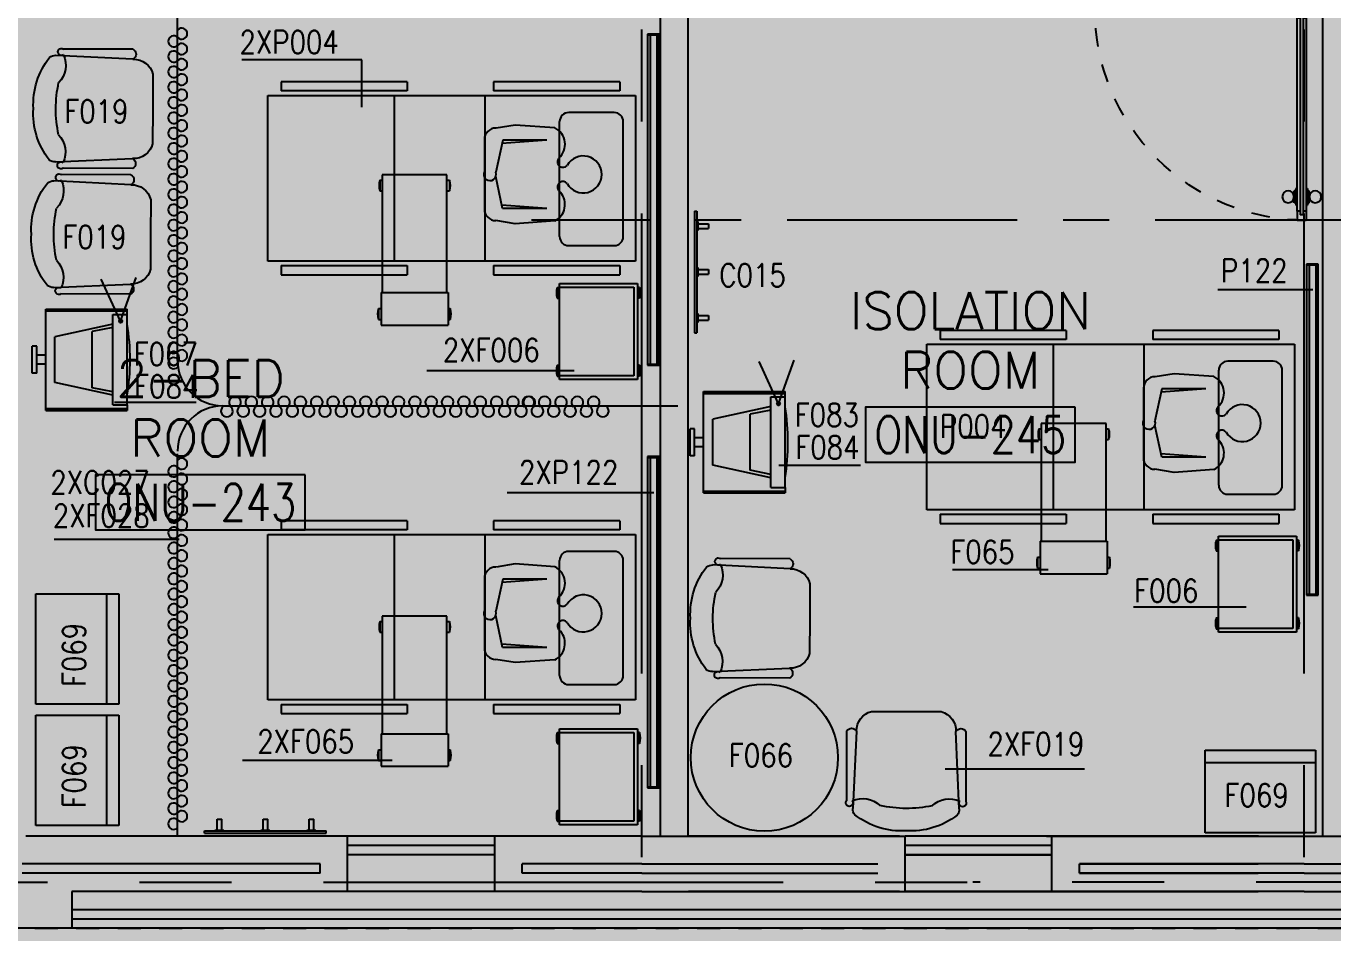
# Model space of a CAD drawing. Extents: x 88852.7 to 88945.7, y 39921.6 to 40001.1.
# Drawn here: x 88871.82 to 88878.93, y 39928.2 to 39933.13 of the extents above; entities that cross this region are included whole.
import ezdxf
from ezdxf.enums import TextEntityAlignment as Align

# ---------------------------------------------------------------- set-up
doc = ezdxf.new("R2010")
doc.units = 0
doc.header["$MEASUREMENT"] = 0
for name, pattern in [('CENTER', [2, 1.25, -0.25, 0.25, -0.25]), ('CENTERX2', [4, 2.5, -0.5, 0.5, -0.5]), ('HIDDEN', [0.375, 0.25, -0.125]), ('HIDDEN2', [0.1875, 0.125, -0.0625])]:
    doc.linetypes.add(name, pattern=pattern)
for name, color, linetype in [('A-TEXT', 7, 'CONTINUOUS'), ('AXES', 11, 'CENTERX2'), ('AXES1', 11, 'CENTER'), ('DOOR', 7, 'CONTINUOUS'), ('HIDDEN', 9, 'HIDDEN2'), ('INSUL', 4, 'CONTINUOUS'), ('MEDICAL', 4, 'CONTINUOUS'), ('NON-MEDICAL', 4, 'CONTINUOUS'), ('RM-BOX', 4, 'CONTINUOUS'), ('RM-NAME', 2, 'CONTINUOUS'), ('RM-NO', 2, 'CONTINUOUS'), ('WALL', 4, 'CONTINUOUS'), ('WIN', 3, 'CONTINUOUS')]:
    doc.layers.add(name, color=color, linetype=linetype)
doc.styles.add('ROMANS', font='ROMANS.shx', dxfattribs={"width": 0.6})
doc.dimstyles.new('DIM-OUT', dxfattribs={"dimscale": 0, "dimtxt": 0.24, "dimasz": 0.08, "dimexe": 0.02, "dimexo": 0.02, "dimgap": 0.05, "dimtad": 1, "dimdec": 0, "dimlfac": 1000, "dimzin": 0, "dimdsep": 46, "dimtxsty": 'ROMANS', "dimblk1": 'ARCHTICK', "dimblk2": 'ARCHTICK', "dimsah": 1, "dimcen": 0.01, "dimdle": 0.08, "dimclrd": 4, "dimclre": 4, "dimclrt": 2, "dimadec": 0, "dimazin": 0, "dimtp": 2, "dimtm": 2, "dimtfac": 0.114286, "dimtdec": 0, "dimtix": 1, "dimtmove": 2, "dimatfit": 3, "dimldrblk": 'ARCHTICK', "dimfxl": 0, "dimtolj": 1, "dimtzin": 0, "dimarcsym": 0})

# ---------------------------------------------------------------- blocks, each defined once
blk = doc.blocks.new('RM1')
at = {"layer": 'RM-BOX'}
blk.add_lwpolyline([(569.9, -200), (-569.9, -200), (-569.9, -500), (569.9, -500)], close=True, dxfattribs=at)
at = {"layer": 'RM-NAME', "style": 'ROMANS'}
for tag, p in [('ROOMNAME1', (0, 323.8)), ('ROOMNAME2', (0, 0))]:
    blk.add_attdef(tag, text='', height=200, dxfattribs=at).set_placement(p, align=Align.MIDDLE)
at = {"layer": 'RM-NO', "style": 'ROMANS', "width": 0.8}
blk.add_attdef('ROOMNO', text='', height=200, dxfattribs=at).set_placement((0, -350), align=Align.MIDDLE)
blk = doc.blocks.new('DOOR100')
at = {"layer": 'DOOR', "color": 0, "linetype": 'ByBlock'}
for p, q in [((-76.1, 1251.1), (-76.1, 1301.1)), ((-76.1, 1301.1), (-26.1, 1301.1)), ((-26.1, 1301.1), (-76.1, 1301.1)), ((-26.1, 1251.1), (-26.1, 1301.1)), ((-83.3, 1128.7), (-83.3, 1218.7)), ((-76.1, 1218.7), (-83.3, 1218.7)), ((-59.1, 1251.1), (-76.1, 1251.1)), ((-59.1, 1251.1), (-59.1, 1271.1)), ((-43.1, 1271.1), (-59.1, 1271.1)), ((-43.1, 1251.1), (-43.1, 1271.1)), ((-26.1, 1251.1), (-43.1, 1251.1)), ((-26.1, 1218.7), (-18.9, 1218.7)), ((-18.9, 1128.7), (-18.9, 1218.7)), ((-92.3, 1206.1), (-92.3, 1141.3)), ((-83.3, 1206.1), (-92.3, 1206.1)), ((-83.3, 1141.3), (-92.3, 1141.3)), ((-83.3, 1206.1), (-83.3, 1141.3)), ((-18.9, 1206.1), (-18.9, 1141.3)), ((-18.9, 1206.1), (-9.9, 1206.1)), ((-18.9, 1141.3), (-9.9, 1141.3)), ((-9.9, 1206.1), (-9.9, 1141.3)), ((-76.1, 1128.7), (-83.3, 1128.7)), ((-26.1, 1128.7), (-18.9, 1128.7)), ((-1201.1, 0), (-1201.1, 150)), ((-1201.1, 150), (-1176.1, 150)), ((-1201.1, 150), (-1201.1, 0)), ((-1176.1, 150), (-1176.1, 100)), ((-76.1, 200), (-59.1, 200)), ((-76.1, 150), (-76.1, 200)), ((-76.1, 150), (-26.1, 150)), ((-59.1, 200), (-59.1, 180)), ((-59.1, 180), (-43.1, 180)), ((-43.1, 200), (-26.1, 200)), ((-43.1, 180), (-43.1, 200)), ((-26.1, 200), (-26.1, 150)), ((-1.1, 150), (-26.1, 150)), ((-26.1, 150), (-26.1, 100)), ((-1.1, 150), (-1.1, 0)), ((-1176.1, 100), (-1151.1, 100)), ((-1151.1, 100), (-1151.1, 0)), ((-51.1, 100), (-51.1, 0)), ((-26.1, 100), (-51.1, 100)), ((-1151.1, 0), (-1201.1, 0)), ((-51.1, 0), (-1.1, 0))]:
    blk.add_line(p, q, dxfattribs=at)
at = {"layer": 'DOOR', "linetype": 'ByBlock'}
for p, q in [((-76.1, 1251.1), (-76.1, 200)), ((-59.1, 200), (-59.1, 1251.1)), ((-43.1, 200), (-43.1, 1251.1)), ((-26.1, 200), (-26.1, 1251.1))]:
    blk.add_line(p, q, dxfattribs=at)
at = {"layer": 'DOOR', "color": 9, "linetype": 'ByBlock'}
for p, q in [((-1151.1, 0), (-1201.1, 113.7)), ((-1151.1, 0), (-1164.4, 100)), ((-51.1, 0), (-1.1, 113.7)), ((-51.1, 0), (-37.7, 100)), ((-1151.1, 0), (-1201.1, 40.1)), ((-51.1, 0), (-1.1, 40.1))]:
    blk.add_line(p, q, dxfattribs=at)
at = {"layer": 'DOOR', "color": 0, "linetype": 'ByBlock'}
for centre in [(-124.6, 1173.7), (22.5, 1173.7)]:
    blk.add_circle(centre, 32.4, dxfattribs=at)
at = {"layer": 'DOOR', "linetype": 'HIDDEN', "ltscale": 0.5}
blk.add_arc((-26.8, 151.9), 1149.2, 89.96096, 180.09315, dxfattribs=at)
at = {"layer": 'DOOR', "color": 9, "linetype": 'ByBlock'}
for centre, radius, start, end in [((-1151.1, 0), 154.4, 103.71423, 108.89471), ((-51.1, 0), 154.4, 71.10529, 76.28577), ((-1151.1, 0), 134.4, 100.71998, 111.84015), ((-1151.1, 0), 94.4, 90, 121.98181), ((-1151.1, 0), 74.4, 90, 132.22357), ((-51.1, 0), 94.4, 58.01819, 90), ((-51.1, 0), 74.4, 47.77643, 90), ((-51.1, 0), 134.4, 68.15985, 79.28002), ((-51.1, 0), 114.4, 64.08384, 77.37743), ((-1151.1, 0), 54.4, 90, 156.79262), ((-1151.1, 0), 34.4, 90, 180), ((-1151.1, 0), 14.4, 90, 180), ((-51.1, 0), 54.4, 23.20738, 90), ((-51.1, 0), 34.4, 0, 90), ((-51.1, 0), 14.4, 0, 90)]:
    blk.add_arc(centre, radius, start, end, dxfattribs=at)

msp = doc.modelspace()

# ---------------------------------------------------------------- linework, layer by layer
at = {"layer": 'AXES'}
for p, q in [((88875.1703, 39921.6153), (88875.1703, 40000.4279)), ((88878.7703, 39921.6153), (88878.7703, 40000.4279)), ((88853.4386, 39928.4796), (88876.9703, 39928.4796)), ((88945.0103, 39928.4796), (88876.9703, 39928.4796))]:
    msp.add_line(p, q, dxfattribs=at)
at = {"layer": 'AXES1'}
msp.add_line((88935.2103, 39932.0796), (88874.5703, 39932.0796), dxfattribs=at)
at = {"layer": 'HIDDEN'}
msp.add_line((88861.0703, 39928.2296), (88892.8703, 39928.2296), dxfattribs=at)
at = {"layer": 'INSUL'}
for p, q in [((88873.4203, 39928.5796), (88871.8003, 39928.5796)), ((88873.4203, 39928.5296), (88873.4203, 39928.5796)), ((88874.5203, 39928.5296), (88874.5203, 39928.5796)), ((88874.9203, 39928.5796), (88874.5203, 39928.5796)), ((88874.5203, 39928.5296), (88874.5203, 39928.5796)), ((88875.1703, 39928.5796), (88874.5203, 39928.5796)), ((88875.1703, 39928.5796), (88876.4524, 39928.5796)), ((88877.5491, 39928.5796), (88878.5203, 39928.5796)), ((88877.5491, 39928.5296), (88877.5491, 39928.5796)), ((88878.7703, 39928.5796), (88877.5491, 39928.5796)), ((88878.7703, 39928.5796), (88879.4524, 39928.5796)), ((88873.4203, 39928.5296), (88871.8003, 39928.5296)), ((88874.9203, 39928.5296), (88874.5203, 39928.5296)), ((88875.1703, 39928.5296), (88874.5203, 39928.5296)), ((88875.1703, 39928.5296), (88876.4524, 39928.5296)), ((88877.5491, 39928.5296), (88878.5203, 39928.5296)), ((88878.7703, 39928.5296), (88877.5491, 39928.5296)), ((88878.7703, 39928.5296), (88879.4524, 39928.5296))]:
    msp.add_line(p, q, dxfattribs=at)
at = {"layer": 'MEDICAL'}
for p, q in [((88872.6459, 39931.3156), (88872.6459, 39933.1835)), ((88875.2012, 39933.0906), (88875.2012, 39931.2902)), ((88875.2643, 39933.0906), (88875.2012, 39933.0906)), ((88875.2643, 39933.0844), (88875.2012, 39933.0844)), ((88875.2159, 39933.0844), (88875.2159, 39931.2964)), ((88875.2528, 39931.2964), (88875.2528, 39933.0844)), ((88875.2643, 39931.2902), (88875.2643, 39933.0906)), ((88873.8942, 39932.8309), (88873.2085, 39932.8309)), ((88873.2085, 39932.8309), (88873.2085, 39932.7817)), ((88873.8942, 39932.8309), (88873.8942, 39932.7817)), ((88875.0501, 39932.8309), (88874.3643, 39932.8309)), ((88874.3643, 39932.8309), (88874.3643, 39932.7817)), ((88875.0501, 39932.8309), (88875.0501, 39932.7817)), ((88873.136, 39931.8567), (88873.136, 39932.7567)), ((88873.136, 39932.7567), (88875.136, 39932.7567)), ((88873.8942, 39932.7817), (88873.2085, 39932.7817)), ((88873.8235, 39932.7567), (88873.8235, 39931.8567)), ((88874.3156, 39932.7567), (88874.3156, 39931.8567)), ((88875.0501, 39932.7817), (88874.3643, 39932.7817)), ((88875.136, 39932.7567), (88875.136, 39931.8567)), ((88874.7233, 39931.9898), (88874.7233, 39932.6151)), ((88875.0199, 39932.6644), (88874.7725, 39932.6644)), ((88875.0691, 39931.9898), (88875.0691, 39932.6151)), ((88873.7459, 39932.2969), (88873.7589, 39932.2969)), ((88873.7459, 39932.2969), (88873.7459, 39932.2378)), ((88873.7589, 39932.3257), (88873.7589, 39931.6859)), ((88874.1107, 39932.3257), (88873.7589, 39932.3257)), ((88874.1107, 39931.6859), (88874.1107, 39932.3257)), ((88874.1107, 39932.2969), (88874.1251, 39932.2969)), ((88874.1251, 39932.2969), (88874.1251, 39932.2378)), ((88873.7459, 39932.2378), (88873.7589, 39932.2378)), ((88874.1107, 39932.2378), (88874.1251, 39932.2378)), ((88874.7725, 39931.9406), (88875.0199, 39931.9406)), ((88875.136, 39931.8567), (88873.136, 39931.8567)), ((88873.2085, 39931.8317), (88873.2085, 39931.7825)), ((88873.2085, 39931.8317), (88873.8942, 39931.8317)), ((88873.8942, 39931.8317), (88873.8942, 39931.7825)), ((88874.3643, 39931.8317), (88874.3643, 39931.7825)), ((88874.3643, 39931.8317), (88875.0501, 39931.8317)), ((88875.0501, 39931.8317), (88875.0501, 39931.7825)), ((88878.8475, 39931.8404), (88878.7844, 39931.8404)), ((88878.7844, 39931.8404), (88878.7844, 39930.04)), ((88878.8475, 39931.8342), (88878.7844, 39931.8342)), ((88878.799, 39931.8342), (88878.799, 39930.0462)), ((88878.8359, 39930.0462), (88878.8359, 39931.8342)), ((88878.8475, 39930.04), (88878.8475, 39931.8404)), ((88872.3357, 39931.5299), (88872.2309, 39931.7586)), ((88872.3357, 39931.5299), (88872.4205, 39931.7667)), ((88873.2085, 39931.7825), (88873.8942, 39931.7825)), ((88874.3643, 39931.7825), (88875.0501, 39931.7825)), ((88874.7104, 39931.7134), (88874.7104, 39931.6544)), ((88874.7104, 39931.7134), (88874.7226, 39931.7134)), ((88874.7226, 39931.7345), (88875.1458, 39931.7345)), ((88874.7226, 39931.2128), (88874.7226, 39931.7345)), ((88874.7226, 39931.7148), (88875.1262, 39931.7148)), ((88875.1262, 39931.7148), (88875.1262, 39931.2325)), ((88875.1458, 39931.7345), (88875.1458, 39931.2128)), ((88875.158, 39931.7134), (88875.1458, 39931.7134)), ((88875.158, 39931.7134), (88875.158, 39931.6544)), ((88873.7527, 39931.6859), (88873.7527, 39931.5088)), ((88873.7527, 39931.6859), (88874.1169, 39931.6859)), ((88874.1169, 39931.6859), (88874.1169, 39931.5088)), ((88874.7104, 39931.6544), (88874.7226, 39931.6544)), ((88875.158, 39931.6544), (88875.1458, 39931.6544)), ((88871.9291, 39931.0448), (88871.9291, 39931.596)), ((88871.9291, 39931.596), (88872.372, 39931.596)), ((88871.9291, 39931.5861), (88872.372, 39931.5861)), ((88872.2946, 39931.5665), (88872.372, 39931.5665)), ((88872.2946, 39931.0743), (88872.2946, 39931.5665)), ((88872.372, 39931.5665), (88872.372, 39931.596)), ((88872.372, 39931.0743), (88872.372, 39931.5665)), ((88873.7385, 39931.5988), (88873.7527, 39931.5988)), ((88873.7385, 39931.5988), (88873.7385, 39931.5398)), ((88874.1169, 39931.5988), (88874.1288, 39931.5988)), ((88874.1288, 39931.5988), (88874.1288, 39931.5398)), ((88872.2946, 39931.5138), (88871.9783, 39931.4452)), ((88872.2946, 39931.4951), (88872.1821, 39931.4731)), ((88873.7385, 39931.5398), (88873.7527, 39931.5398)), ((88873.7527, 39931.5088), (88874.1169, 39931.5088)), ((88874.1169, 39931.5398), (88874.1288, 39931.5398)), ((88876.7917, 39931.479), (88876.7917, 39931.4298)), ((88877.4774, 39931.479), (88876.7917, 39931.479)), ((88877.4774, 39931.479), (88877.4774, 39931.4298)), ((88878.6332, 39931.479), (88877.9475, 39931.479)), ((88877.9475, 39931.479), (88877.9475, 39931.4298)), ((88878.6332, 39931.479), (88878.6332, 39931.4298)), ((88871.9783, 39931.1956), (88871.9783, 39931.4452)), ((88872.1821, 39931.1677), (88872.1821, 39931.4731)), ((88876.7192, 39931.4048), (88878.7192, 39931.4048)), ((88876.7192, 39930.5048), (88876.7192, 39931.4048)), ((88877.4774, 39931.4298), (88876.7917, 39931.4298)), ((88877.4066, 39931.4048), (88877.4066, 39930.5048)), ((88877.8988, 39931.4048), (88877.8988, 39930.5048)), ((88878.6332, 39931.4298), (88877.9475, 39931.4298)), ((88878.7192, 39931.4048), (88878.7192, 39930.5048)), ((88871.8554, 39931.2466), (88871.8554, 39931.3942)), ((88871.8799, 39931.3942), (88871.8554, 39931.3942)), ((88871.8799, 39931.2466), (88871.8799, 39931.3942)), ((88871.9291, 39931.345), (88871.8799, 39931.345)), ((88871.9291, 39931.2958), (88871.8799, 39931.2958)), ((88874.7104, 39931.2907), (88874.7104, 39931.2316)), ((88874.7104, 39931.2907), (88874.7226, 39931.2907)), ((88875.158, 39931.2907), (88875.1458, 39931.2907)), ((88875.158, 39931.2907), (88875.158, 39931.2316)), ((88875.2012, 39931.2964), (88875.2643, 39931.2964)), ((88875.2012, 39931.2902), (88875.2643, 39931.2902)), ((88875.9126, 39931.0812), (88875.8078, 39931.3099)), ((88875.9126, 39931.0812), (88875.9974, 39931.318)), ((88878.3064, 39930.638), (88878.3064, 39931.2633)), ((88878.6031, 39931.3125), (88878.3557, 39931.3125)), ((88878.6523, 39930.638), (88878.6523, 39931.2633)), ((88871.8799, 39931.2466), (88871.8554, 39931.2466)), ((88872.2946, 39931.127), (88871.9783, 39931.1956)), ((88874.7104, 39931.2316), (88874.7226, 39931.2316)), ((88875.1262, 39931.2325), (88874.7226, 39931.2325)), ((88875.1458, 39931.2128), (88874.7226, 39931.2128)), ((88875.158, 39931.2316), (88875.1458, 39931.2316)), ((88872.2946, 39931.1457), (88872.1821, 39931.1677)), ((88875.506, 39931.1473), (88875.9489, 39931.1473)), ((88875.506, 39930.5961), (88875.506, 39931.1473)), ((88875.506, 39931.1375), (88875.9489, 39931.1375)), ((88875.9489, 39931.1178), (88875.9489, 39931.1473)), ((88871.9291, 39931.0546), (88872.372, 39931.0546)), ((88872.2946, 39931.0743), (88872.372, 39931.0743)), ((88872.372, 39931.0743), (88872.372, 39931.0448)), ((88872.892, 39931.0695), (88875.3651, 39931.0695)), ((88875.8715, 39931.0651), (88875.5552, 39930.9965)), ((88875.8715, 39931.1178), (88875.9489, 39931.1178)), ((88875.8715, 39930.6257), (88875.8715, 39931.1178)), ((88875.9489, 39930.6257), (88875.9489, 39931.1178)), ((88871.9291, 39931.0448), (88872.372, 39931.0448)), ((88875.5552, 39930.7469), (88875.5552, 39930.9965)), ((88875.8715, 39931.0464), (88875.759, 39931.0244)), ((88875.759, 39930.719), (88875.759, 39931.0244)), ((88875.4323, 39930.7979), (88875.4323, 39930.9455)), ((88875.4568, 39930.9455), (88875.4323, 39930.9455)), ((88875.4568, 39930.7979), (88875.4568, 39930.9455)), ((88877.3291, 39930.9451), (88877.342, 39930.9451)), ((88877.3291, 39930.9451), (88877.3291, 39930.886)), ((88877.6939, 39930.9739), (88877.342, 39930.9739)), ((88877.342, 39930.9739), (88877.342, 39930.3341)), ((88877.6939, 39930.3341), (88877.6939, 39930.9739)), ((88877.6939, 39930.9451), (88877.7082, 39930.9451)), ((88877.7082, 39930.9451), (88877.7082, 39930.886)), ((88875.506, 39930.8963), (88875.4568, 39930.8963)), ((88875.506, 39930.8471), (88875.4568, 39930.8471)), ((88877.3291, 39930.886), (88877.342, 39930.886)), ((88877.6939, 39930.886), (88877.7082, 39930.886)), ((88872.6459, 39928.7298), (88872.6459, 39930.8082)), ((88875.2643, 39930.7934), (88875.2012, 39930.7934)), ((88875.2012, 39930.7934), (88875.2012, 39928.993)), ((88875.2643, 39930.7872), (88875.2012, 39930.7872)), ((88875.2159, 39930.7872), (88875.2159, 39928.9992)), ((88875.2528, 39928.9992), (88875.2528, 39930.7872)), ((88875.2643, 39928.993), (88875.2643, 39930.7934)), ((88875.4568, 39930.7979), (88875.4323, 39930.7979)), ((88875.8715, 39930.6784), (88875.5552, 39930.7469)), ((88875.8715, 39930.697), (88875.759, 39930.719)), ((88875.8715, 39930.6257), (88875.9489, 39930.6257)), ((88875.9489, 39930.6257), (88875.9489, 39930.5961)), ((88875.506, 39930.606), (88875.9489, 39930.606)), ((88875.506, 39930.5961), (88875.9489, 39930.5961)), ((88878.3557, 39930.5888), (88878.6031, 39930.5888)), ((88878.7192, 39930.5048), (88876.7192, 39930.5048)), ((88876.7917, 39930.4798), (88876.7917, 39930.4306)), ((88876.7917, 39930.4798), (88877.4774, 39930.4798)), ((88877.4774, 39930.4798), (88877.4774, 39930.4306)), ((88877.9475, 39930.4798), (88877.9475, 39930.4306)), ((88877.9475, 39930.4798), (88878.6332, 39930.4798)), ((88878.6332, 39930.4798), (88878.6332, 39930.4306)), ((88873.8942, 39930.4448), (88873.2085, 39930.4448)), ((88873.2085, 39930.4448), (88873.2085, 39930.3955)), ((88873.8942, 39930.4448), (88873.8942, 39930.3955)), ((88875.0501, 39930.4448), (88874.3643, 39930.4448)), ((88874.3643, 39930.4448), (88874.3643, 39930.3955)), ((88875.0501, 39930.4448), (88875.0501, 39930.3955)), ((88876.7917, 39930.4306), (88877.4774, 39930.4306)), ((88877.9475, 39930.4306), (88878.6332, 39930.4306)), ((88873.136, 39929.4705), (88873.136, 39930.3705)), ((88873.136, 39930.3705), (88875.136, 39930.3705)), ((88873.8942, 39930.3955), (88873.2085, 39930.3955)), ((88873.8235, 39930.3705), (88873.8235, 39929.4705)), ((88874.3156, 39930.3705), (88874.3156, 39929.4705)), ((88875.0501, 39930.3955), (88874.3643, 39930.3955)), ((88875.136, 39930.3705), (88875.136, 39929.4705)), ((88878.2936, 39930.34), (88878.2936, 39930.2809)), ((88878.2936, 39930.34), (88878.3058, 39930.34)), ((88878.3058, 39930.361), (88878.729, 39930.361)), ((88878.3058, 39929.8394), (88878.3058, 39930.361)), ((88878.3058, 39930.3413), (88878.7093, 39930.3413)), ((88878.7093, 39930.3413), (88878.7093, 39929.859)), ((88878.729, 39930.361), (88878.729, 39929.8394)), ((88878.7412, 39930.34), (88878.729, 39930.34)), ((88878.7412, 39930.34), (88878.7412, 39930.2809)), ((88875.0199, 39930.2782), (88874.7725, 39930.2782)), ((88877.3359, 39930.3341), (88877.3359, 39930.1569)), ((88877.3359, 39930.3341), (88877.7, 39930.3341)), ((88877.7, 39930.3341), (88877.7, 39930.1569)), ((88878.2936, 39930.2809), (88878.3058, 39930.2809)), ((88878.7412, 39930.2809), (88878.729, 39930.2809)), ((88874.7233, 39929.6037), (88874.7233, 39930.229)), ((88875.0691, 39929.6037), (88875.0691, 39930.229)), ((88877.3216, 39930.247), (88877.3359, 39930.247)), ((88877.3216, 39930.247), (88877.3216, 39930.188)), ((88877.7, 39930.247), (88877.712, 39930.247)), ((88877.712, 39930.247), (88877.712, 39930.188)), ((88877.3216, 39930.188), (88877.3359, 39930.188)), ((88877.3359, 39930.1569), (88877.7, 39930.1569)), ((88877.7, 39930.188), (88877.712, 39930.188)), ((88878.7844, 39930.0462), (88878.8475, 39930.0462)), ((88878.7844, 39930.04), (88878.8475, 39930.04)), ((88873.7589, 39929.9269), (88873.7589, 39929.2871)), ((88874.1107, 39929.9269), (88873.7589, 39929.9269)), ((88874.1107, 39929.2871), (88874.1107, 39929.9269)), ((88878.2936, 39929.9172), (88878.2936, 39929.8582)), ((88878.2936, 39929.9172), (88878.3058, 39929.9172)), ((88878.7412, 39929.9172), (88878.729, 39929.9172)), ((88878.7412, 39929.9172), (88878.7412, 39929.8582)), ((88873.7459, 39929.8981), (88873.7589, 39929.8981)), ((88873.7459, 39929.8981), (88873.7459, 39929.839)), ((88874.1107, 39929.8981), (88874.1251, 39929.8981)), ((88874.1251, 39929.8981), (88874.1251, 39929.839)), ((88878.2936, 39929.8582), (88878.3058, 39929.8582)), ((88878.7093, 39929.859), (88878.3058, 39929.859)), ((88878.7412, 39929.8582), (88878.729, 39929.8582)), ((88873.7459, 39929.839), (88873.7589, 39929.839)), ((88874.1107, 39929.839), (88874.1251, 39929.839)), ((88878.729, 39929.8394), (88878.3058, 39929.8394)), ((88874.7725, 39929.5545), (88875.0199, 39929.5545)), ((88875.136, 39929.4705), (88873.136, 39929.4705)), ((88873.2085, 39929.4455), (88873.2085, 39929.3963)), ((88873.2085, 39929.4455), (88873.8942, 39929.4455)), ((88873.8942, 39929.4455), (88873.8942, 39929.3963)), ((88874.3643, 39929.4455), (88874.3643, 39929.3963)), ((88874.3643, 39929.4455), (88875.0501, 39929.4455)), ((88875.0501, 39929.4455), (88875.0501, 39929.3963)), ((88873.2085, 39929.3963), (88873.8942, 39929.3963)), ((88874.3643, 39929.3963), (88875.0501, 39929.3963)), ((88873.7527, 39929.2871), (88873.7527, 39929.11)), ((88873.7527, 39929.2871), (88874.1169, 39929.2871)), ((88874.1169, 39929.2871), (88874.1169, 39929.11)), ((88874.7104, 39929.293), (88874.7104, 39929.2339)), ((88874.7104, 39929.293), (88874.7226, 39929.293)), ((88874.7226, 39928.7924), (88874.7226, 39929.314)), ((88874.7226, 39929.314), (88875.1458, 39929.314)), ((88874.7226, 39929.2943), (88875.1262, 39929.2943)), ((88875.1262, 39929.2943), (88875.1262, 39928.8121)), ((88875.1458, 39929.314), (88875.1458, 39928.7924)), ((88875.158, 39929.293), (88875.1458, 39929.293)), ((88875.158, 39929.293), (88875.158, 39929.2339)), ((88874.7104, 39929.2339), (88874.7226, 39929.2339)), ((88875.158, 39929.2339), (88875.1458, 39929.2339)), ((88873.7385, 39929.2), (88873.7527, 39929.2)), ((88873.7385, 39929.2), (88873.7385, 39929.141)), ((88873.7385, 39929.141), (88873.7527, 39929.141)), ((88874.1169, 39929.2), (88874.1288, 39929.2)), ((88874.1169, 39929.141), (88874.1288, 39929.141)), ((88874.1288, 39929.2), (88874.1288, 39929.141)), ((88873.7527, 39929.11), (88874.1169, 39929.11)), ((88875.2012, 39928.9992), (88875.2643, 39928.9992)), ((88875.2012, 39928.993), (88875.2643, 39928.993)), ((88874.7104, 39928.8703), (88874.7104, 39928.8112)), ((88874.7104, 39928.8703), (88874.7226, 39928.8703)), ((88875.158, 39928.8703), (88875.1458, 39928.8703)), ((88875.158, 39928.8703), (88875.158, 39928.8112)), ((88874.7104, 39928.8112), (88874.7226, 39928.8112)), ((88875.1262, 39928.8121), (88874.7226, 39928.8121)), ((88875.1458, 39928.7924), (88874.7226, 39928.7924)), ((88875.158, 39928.8112), (88875.1458, 39928.8112))]:
    msp.add_line(p, q, dxfattribs=at)
at = {"layer": 'MEDICAL', "const_width": 0.000738}
for points in [[(88872.2309, 39931.7357, 1), (88872.2309, 39931.7364, 1)], [(88872.4205, 39931.7442, 1), (88872.4205, 39931.7449, 1)], [(88875.8078, 39931.3095, 1), (88875.8078, 39931.3103, 1)], [(88875.9974, 39931.318, 1), (88875.9974, 39931.3188, 1)]]:
    msp.add_lwpolyline(points, format="xyb", close=True, dxfattribs=at)
at = {"layer": 'MEDICAL'}
for centre, radius in [((88872.3362, 39931.5295), 0.00868), ((88872.3362, 39931.5295), 0.00533), ((88875.9131, 39931.0808), 0.00868), ((88875.9131, 39931.0808), 0.00533)]:
    msp.add_circle(centre, radius, dxfattribs=at)
at = {"layer": 'MEDICAL', "color": 15}
for centre, radius, start, end in [((88872.6686, 39933.0928), 0.0302, 223.56836, 136.43164), ((88872.6248, 39933.0512), 0.0302, 43.56836, 316.43164), ((88872.6686, 39933.0095), 0.0302, 223.56836, 136.43164), ((88872.6248, 39932.9679), 0.0302, 43.56836, 316.43164), ((88872.6248, 39932.8846), 0.0302, 43.56836, 316.43164), ((88872.6686, 39932.9262), 0.0302, 223.56836, 136.43164), ((88872.6248, 39932.8012), 0.0302, 43.56836, 316.43164), ((88872.6686, 39932.8429), 0.0302, 223.56836, 136.43164), ((88872.6686, 39932.7596), 0.0302, 223.56836, 136.43164), ((88872.6248, 39932.7179), 0.0302, 43.56836, 316.43164), ((88872.6686, 39932.6763), 0.0302, 223.56836, 136.43164), ((88872.6248, 39932.6346), 0.0302, 43.56836, 316.43164), ((88872.6686, 39932.593), 0.0302, 223.56836, 136.43164), ((88872.6248, 39932.5513), 0.0302, 43.56836, 316.43164), ((88872.6686, 39932.5096), 0.0302, 223.56836, 136.43164), ((88872.6248, 39932.468), 0.0302, 43.56836, 316.43164), ((88872.6248, 39932.3847), 0.0302, 43.56836, 316.43164), ((88872.6686, 39932.4263), 0.0302, 223.56836, 136.43164), ((88872.6248, 39932.3014), 0.0302, 43.56836, 316.43164), ((88872.6686, 39932.343), 0.0302, 223.56836, 136.43164), ((88872.6686, 39932.2597), 0.0302, 223.56836, 136.43164), ((88872.6248, 39932.2181), 0.0302, 43.56836, 316.43164), ((88872.6686, 39932.1764), 0.0302, 223.56836, 136.43164), ((88872.6248, 39932.1347), 0.0302, 43.56836, 316.43164), ((88872.6686, 39932.0931), 0.0302, 223.56836, 136.43164), ((88872.6248, 39932.0514), 0.0302, 43.56836, 316.43164), ((88872.6248, 39931.9681), 0.0302, 43.56836, 316.43164), ((88872.6686, 39932.0098), 0.0302, 223.56836, 136.43164), ((88872.6248, 39931.8848), 0.0302, 43.56836, 316.43164), ((88872.6686, 39931.9265), 0.0302, 223.56836, 136.43164), ((88872.6248, 39931.8015), 0.0302, 43.56836, 316.43164), ((88872.6686, 39931.8431), 0.0302, 223.56836, 136.43164), ((88872.6686, 39931.7598), 0.0302, 223.56836, 136.43164), ((88872.6248, 39931.7182), 0.0302, 43.56836, 316.43164), ((88872.6686, 39931.6765), 0.0302, 223.56836, 136.43164), ((88872.6248, 39931.6349), 0.0302, 43.56836, 316.43164), ((88872.6686, 39931.5932), 0.0302, 223.56836, 136.43164), ((88872.6248, 39931.5515), 0.0302, 43.56836, 316.43164), ((88872.6248, 39931.4682), 0.0302, 43.56836, 316.43164), ((88872.6686, 39931.5099), 0.0302, 223.56836, 136.43164), ((88872.6248, 39931.3849), 0.0302, 43.56836, 316.43164), ((88872.6686, 39931.4266), 0.0302, 223.56836, 136.43164), ((88872.6686, 39931.3433), 0.0302, 223.56836, 136.43164), ((88872.6248, 39931.3016), 0.0302, 43.56836, 316.43164), ((88872.9584, 39931.0883), 0.0322, 313.56836, 226.43164), ((88873.0473, 39931.0883), 0.0322, 313.56836, 226.43164), ((88873.1362, 39931.0883), 0.0322, 313.56836, 226.43164), ((88873.225, 39931.0883), 0.0322, 313.56836, 226.43164), ((88873.3139, 39931.0883), 0.0322, 313.56836, 226.43164), ((88873.4028, 39931.0883), 0.0322, 313.56836, 226.43164), ((88873.4916, 39931.0883), 0.0322, 313.56836, 226.43164), ((88873.5805, 39931.0883), 0.0322, 313.56836, 226.43164), ((88873.6694, 39931.0883), 0.0322, 313.56836, 226.43164), ((88873.7582, 39931.0883), 0.0322, 313.56836, 226.43164), ((88873.8471, 39931.0883), 0.0322, 313.56836, 226.43164), ((88873.936, 39931.0883), 0.0322, 313.56836, 226.43164), ((88874.0248, 39931.0883), 0.0322, 313.56836, 226.43164), ((88874.1137, 39931.0883), 0.0322, 313.56836, 226.43164), ((88874.2026, 39931.0883), 0.0322, 313.56836, 226.43164), ((88874.2914, 39931.0883), 0.0322, 313.56836, 226.43164), ((88874.3803, 39931.0883), 0.0322, 313.56836, 226.43164), ((88874.4692, 39931.0883), 0.0322, 313.56836, 226.43164), ((88874.5528, 39931.0883), 0.0322, 313.56836, 226.43164), ((88874.558, 39931.0883), 0.0322, 313.56836, 226.43164), ((88874.6416, 39931.0883), 0.0322, 313.56836, 226.43164), ((88874.7305, 39931.0883), 0.0322, 313.56836, 226.43164), ((88874.8194, 39931.0883), 0.0322, 313.56836, 226.43164), ((88874.9082, 39931.0883), 0.0322, 313.56836, 226.43164), ((88872.914, 39931.0416), 0.0322, 133.56836, 46.43164), ((88873.0029, 39931.0416), 0.0322, 133.56836, 46.43164), ((88873.0917, 39931.0416), 0.0322, 133.56836, 46.43164), ((88873.1806, 39931.0416), 0.0322, 133.56836, 46.43164), ((88873.2695, 39931.0416), 0.0322, 133.56836, 46.43164), ((88873.3583, 39931.0416), 0.0322, 133.56836, 46.43164), ((88873.4472, 39931.0416), 0.0322, 133.56836, 46.43164), ((88873.5361, 39931.0416), 0.0322, 133.56836, 46.43164), ((88873.6249, 39931.0416), 0.0322, 133.56836, 46.43164), ((88873.7138, 39931.0416), 0.0322, 133.56836, 46.43164), ((88873.8027, 39931.0416), 0.0322, 133.56836, 46.43164), ((88873.8915, 39931.0416), 0.0322, 133.56836, 46.43164), ((88873.9804, 39931.0416), 0.0322, 133.56836, 46.43164), ((88874.0693, 39931.0416), 0.0322, 133.56836, 46.43164), ((88874.1581, 39931.0416), 0.0322, 133.56836, 46.43164), ((88874.247, 39931.0416), 0.0322, 133.56836, 46.43164), ((88874.3359, 39931.0416), 0.0322, 133.56836, 46.43164), ((88874.4247, 39931.0416), 0.0322, 133.56836, 46.43164), ((88874.5136, 39931.0416), 0.0322, 133.56836, 46.43164), ((88874.6025, 39931.0416), 0.0322, 133.56836, 46.43164), ((88874.6913, 39931.0416), 0.0322, 133.56836, 46.43164), ((88874.7802, 39931.0416), 0.0322, 133.56836, 46.43164), ((88874.8691, 39931.0416), 0.0322, 133.56836, 46.43164), ((88874.958, 39931.0416), 0.0322, 133.56836, 46.43164), ((88872.6686, 39930.7548), 0.0302, 223.56836, 136.43164), ((88872.6248, 39930.7131), 0.0302, 43.56836, 316.43164), ((88872.6686, 39930.6715), 0.0302, 223.56836, 136.43164), ((88872.6248, 39930.6298), 0.0302, 43.56836, 316.43164), ((88872.6248, 39930.5465), 0.0302, 43.56836, 316.43164), ((88872.6686, 39930.5882), 0.0302, 223.56836, 136.43164), ((88872.6248, 39930.4632), 0.0302, 43.56836, 316.43164), ((88872.6686, 39930.5048), 0.0302, 223.56836, 136.43164), ((88872.6248, 39930.3799), 0.0302, 43.56836, 316.43164), ((88872.6686, 39930.4215), 0.0302, 223.56836, 136.43164), ((88872.6686, 39930.3382), 0.0302, 223.56836, 136.43164), ((88872.6248, 39930.2966), 0.0302, 43.56836, 316.43164), ((88872.6686, 39930.2549), 0.0302, 223.56836, 136.43164), ((88872.6248, 39930.2133), 0.0302, 43.56836, 316.43164), ((88872.6686, 39930.1716), 0.0302, 223.56836, 136.43164), ((88872.6248, 39930.1299), 0.0302, 43.56836, 316.43164), ((88872.6248, 39930.0466), 0.0302, 43.56836, 316.43164), ((88872.6686, 39930.0883), 0.0302, 223.56836, 136.43164), ((88872.6248, 39929.9633), 0.0302, 43.56836, 316.43164), ((88872.6686, 39930.005), 0.0302, 223.56836, 136.43164), ((88872.6686, 39929.9217), 0.0302, 223.56836, 136.43164), ((88872.6248, 39929.88), 0.0302, 43.56836, 316.43164), ((88872.6686, 39929.8383), 0.0302, 223.56836, 136.43164), ((88872.6248, 39929.7967), 0.0302, 43.56836, 316.43164), ((88872.6686, 39929.755), 0.0302, 223.56836, 136.43164), ((88872.6248, 39929.7134), 0.0302, 43.56836, 316.43164), ((88872.6686, 39929.6717), 0.0302, 223.56836, 136.43164), ((88872.6248, 39929.6301), 0.0302, 43.56836, 316.43164), ((88872.6248, 39929.5467), 0.0302, 43.56836, 316.43164), ((88872.6686, 39929.5884), 0.0302, 223.56836, 136.43164), ((88872.6248, 39929.4634), 0.0302, 43.56836, 316.43164), ((88872.6686, 39929.5051), 0.0302, 223.56836, 136.43164), ((88872.6686, 39929.4218), 0.0302, 223.56836, 136.43164), ((88872.6248, 39929.3801), 0.0302, 43.56836, 316.43164), ((88872.6686, 39929.3385), 0.0302, 223.56836, 136.43164), ((88872.6248, 39929.2968), 0.0302, 43.56836, 316.43164), ((88872.6686, 39929.2551), 0.0302, 223.56836, 136.43164), ((88872.6248, 39929.2135), 0.0302, 43.56836, 316.43164), ((88872.6686, 39929.1718), 0.0302, 223.56836, 136.43164), ((88872.6248, 39929.1302), 0.0302, 43.56836, 316.43164), ((88872.6248, 39929.0469), 0.0302, 43.56836, 316.43164), ((88872.6686, 39929.0885), 0.0302, 223.56836, 136.43164), ((88872.6248, 39928.9636), 0.0302, 43.56836, 316.43164), ((88872.6686, 39929.0052), 0.0302, 223.56836, 136.43164), ((88872.6686, 39928.9219), 0.0302, 223.56836, 136.43164), ((88872.6248, 39928.8802), 0.0302, 43.56836, 316.43164), ((88872.6686, 39928.8386), 0.0302, 223.56836, 136.43164), ((88872.6248, 39928.7969), 0.0302, 43.56836, 316.43164)]:
    msp.add_arc(centre, radius, start, end, dxfattribs=at)
at = {"layer": 'MEDICAL'}
for centre, radius, start, end in [((88874.7725, 39932.6151), 0.0492, 90, 180), ((88875.0199, 39932.6151), 0.0492, 0, 90), ((88873.8321, 39932.2674), 0.091, 161.07536, 198.92464), ((88874.039, 39932.2674), 0.091, 341.07536, 18.92464), ((88874.7725, 39931.9898), 0.0492, 180, 270), ((88875.0199, 39931.9898), 0.0492, 270, 0), ((88874.7966, 39931.6839), 0.091, 161.07536, 198.92464), ((88875.0719, 39931.6839), 0.091, 341.07536, 18.92464), ((88873.8246, 39931.5693), 0.091, 161.07536, 198.92464), ((88874.0427, 39931.5693), 0.091, 341.07536, 18.92464), ((88871.202, 39931.3204), 1.1858, 350.61528, 9.38472), ((88872.892, 39931.3156), 0.2461, 180, 270), ((88874.7966, 39931.2612), 0.091, 161.07536, 198.92464), ((88875.0719, 39931.2612), 0.091, 341.07536, 18.92464), ((88878.3557, 39931.2633), 0.0492, 90, 180), ((88878.6031, 39931.2633), 0.0492, 0, 90), ((88872.892, 39930.8235), 0.2461, 90, 180), ((88874.7789, 39930.8717), 1.1858, 350.61528, 9.38472), ((88877.4152, 39930.9155), 0.091, 161.07536, 198.92464), ((88877.6221, 39930.9155), 0.091, 341.07536, 18.92464), ((88878.3557, 39930.638), 0.0492, 180, 270), ((88878.6031, 39930.638), 0.0492, 270, 0), ((88878.3797, 39930.3104), 0.091, 161.07536, 198.92464), ((88878.655, 39930.3104), 0.091, 341.07536, 18.92464), ((88874.7725, 39930.229), 0.0492, 90, 180), ((88875.0199, 39930.229), 0.0492, 0, 90), ((88877.4078, 39930.2175), 0.091, 161.07536, 198.92464), ((88877.6259, 39930.2175), 0.091, 341.07536, 18.92464), ((88878.3797, 39929.8877), 0.091, 161.07536, 198.92464), ((88878.655, 39929.8877), 0.091, 341.07536, 18.92464), ((88873.8321, 39929.8685), 0.091, 161.07536, 198.92464), ((88874.039, 39929.8685), 0.091, 341.07536, 18.92464), ((88874.7725, 39929.6037), 0.0492, 180, 270), ((88875.0199, 39929.6037), 0.0492, 270, 0), ((88874.7966, 39929.2635), 0.091, 161.07536, 198.92464), ((88875.0719, 39929.2635), 0.091, 341.07536, 18.92464), ((88873.8246, 39929.1705), 0.091, 161.07536, 198.92464), ((88874.0427, 39929.1705), 0.091, 341.07536, 18.92464), ((88874.7966, 39928.8407), 0.091, 161.07536, 198.92464), ((88875.0719, 39928.8407), 0.091, 341.07536, 18.92464)]:
    msp.add_arc(centre, radius, start, end, dxfattribs=at)
at = {"layer": 'NON-MEDICAL', "extrusion": (0, 0, -1)}
for p, q in [((88872.4035, 39932.9541), (88871.9838, 39932.975)), ((88872.4037, 39933.0081), (88872.0254, 39933.0094)), ((88872.5114, 39932.8726), (88872.5107, 39932.6835)), ((88872.5107, 39932.6835), (88872.5101, 39932.4943)), ((88871.9818, 39932.3955), (88872.4017, 39932.4136)), ((88872.3925, 39932.3256), (88872.0142, 39932.3269)), ((88872.4015, 39932.3595), (88872.0232, 39932.3608)), ((88872.3923, 39932.2716), (88871.9726, 39932.2925)), ((88872.5002, 39932.1901), (88872.4995, 39932.001)), ((88872.4995, 39932.001), (88872.4989, 39931.8118)), ((88871.9707, 39931.713), (88872.3905, 39931.7311)), ((88872.3903, 39931.677), (88872.012, 39931.6783)), ((88875.9757, 39930.1837), (88875.556, 39930.2047)), ((88875.9759, 39930.2378), (88875.5975, 39930.2391)), ((88876.0835, 39930.1023), (88876.0829, 39929.9131)), ((88876.0829, 39929.9131), (88876.0822, 39929.724)), ((88875.554, 39929.6252), (88875.9738, 39929.6433)), ((88875.9737, 39929.5892), (88875.5953, 39929.5905)), ((88876.419, 39929.4084), (88876.6081, 39929.4078)), ((88876.6081, 39929.4078), (88876.7973, 39929.4071)), ((88876.2835, 39929.3008), (88876.2822, 39928.9224)), ((88876.3375, 39929.3006), (88876.3166, 39928.8809)), ((88876.8961, 39928.8789), (88876.878, 39929.2987)), ((88876.9321, 39929.2985), (88876.9308, 39928.9202))]:
    msp.add_line(p, q, dxfattribs=at)
at = {"layer": 'NON-MEDICAL'}
for p, q in [((88874.482, 39932.596), (88874.3772, 39932.5795)), ((88874.6976, 39932.5805), (88874.482, 39932.596)), ((88874.3143, 39932.5167), (88874.3141, 39932.3428)), ((88874.4137, 39932.5137), (88874.3768, 39932.3393)), ((88874.6535, 39932.5134), (88874.4098, 39932.4954)), ((88874.6535, 39932.5134), (88874.4137, 39932.5137)), ((88874.314, 39932.313), (88874.3138, 39932.1396)), ((88874.4133, 39932.1423), (88874.3769, 39932.3165)), ((88874.6531, 39932.1421), (88874.4094, 39932.1607)), ((88874.6531, 39932.1421), (88874.4133, 39932.1423)), ((88875.4564, 39932.1274), (88875.4691, 39932.1274)), ((88875.4564, 39932.1274), (88875.4564, 39931.467)), ((88875.4691, 39932.1274), (88875.4691, 39931.467)), ((88874.4813, 39932.0598), (88874.3766, 39932.0766)), ((88874.697, 39932.0748), (88874.4813, 39932.0598)), ((88875.4691, 39932.0722), (88875.4741, 39932.0722)), ((88875.4741, 39932.0722), (88875.4741, 39932.0222)), ((88875.4741, 39932.0599), (88875.5326, 39932.0599)), ((88875.5326, 39932.0599), (88875.5326, 39932.0345)), ((88875.4691, 39932.0222), (88875.4741, 39932.0222)), ((88875.4741, 39932.0345), (88875.5326, 39932.0345)), ((88875.4691, 39931.8222), (88875.4741, 39931.8222)), ((88875.4691, 39931.7722), (88875.4741, 39931.7722)), ((88875.4741, 39931.8222), (88875.4741, 39931.7722)), ((88875.4741, 39931.8099), (88875.5326, 39931.8099)), ((88875.4741, 39931.7845), (88875.5326, 39931.7845)), ((88875.5326, 39931.8099), (88875.5326, 39931.7845)), ((88875.4691, 39931.5722), (88875.4741, 39931.5722)), ((88875.4741, 39931.5722), (88875.4741, 39931.5222)), ((88875.4741, 39931.5599), (88875.5326, 39931.5599)), ((88875.5326, 39931.5599), (88875.5326, 39931.5345)), ((88875.4691, 39931.5222), (88875.4741, 39931.5222)), ((88875.4741, 39931.5345), (88875.5326, 39931.5345)), ((88875.4564, 39931.467), (88875.4691, 39931.467)), ((88878.0651, 39931.2442), (88877.9604, 39931.2276)), ((88878.2808, 39931.2287), (88878.0651, 39931.2442)), ((88877.8974, 39931.1648), (88877.8972, 39930.991)), ((88877.9969, 39931.1618), (88877.96, 39930.9875)), ((88878.2367, 39931.1615), (88877.993, 39931.1435)), ((88878.2367, 39931.1615), (88877.9969, 39931.1618)), ((88877.8972, 39930.9611), (88877.897, 39930.7877)), ((88877.9964, 39930.7905), (88877.96, 39930.9646)), ((88878.2362, 39930.7902), (88877.9926, 39930.8088)), ((88878.2362, 39930.7902), (88877.9964, 39930.7905)), ((88878.0645, 39930.708), (88877.9598, 39930.7248)), ((88878.2802, 39930.723), (88878.0645, 39930.708)), ((88874.482, 39930.2099), (88874.3772, 39930.1933)), ((88874.6976, 39930.1944), (88874.482, 39930.2099)), ((88874.3143, 39930.1306), (88874.3141, 39929.9567)), ((88874.4137, 39930.1276), (88874.3768, 39929.9532)), ((88874.6535, 39930.1273), (88874.4098, 39930.1092)), ((88874.6535, 39930.1273), (88874.4137, 39930.1276)), ((88871.876, 39929.4473), (88871.876, 39930.0473)), ((88871.876, 39930.0473), (88872.326, 39930.0473)), ((88872.2589, 39930.0473), (88872.2589, 39929.4473)), ((88872.326, 39930.0473), (88872.326, 39929.4473)), ((88874.314, 39929.9269), (88874.3138, 39929.7534)), ((88874.4133, 39929.7562), (88874.3769, 39929.9303)), ((88874.6531, 39929.7559), (88874.4094, 39929.7746)), ((88874.6531, 39929.7559), (88874.4133, 39929.7562)), ((88874.4813, 39929.6737), (88874.3766, 39929.6905)), ((88874.697, 39929.6887), (88874.4813, 39929.6737)), ((88872.326, 39929.4473), (88871.876, 39929.4473)), ((88871.876, 39928.7874), (88871.876, 39929.3874)), ((88871.876, 39929.3874), (88872.326, 39929.3874)), ((88872.2589, 39929.3874), (88872.2589, 39928.7874)), ((88872.326, 39929.3874), (88872.326, 39928.7874)), ((88878.2323, 39929.1976), (88878.8323, 39929.1976)), ((88878.2323, 39928.7476), (88878.2323, 39929.1976)), ((88878.2323, 39929.1304), (88878.8323, 39929.1304)), ((88878.8323, 39929.1976), (88878.8323, 39928.7476)), ((88872.326, 39928.7874), (88871.876, 39928.7874)), ((88872.8606, 39928.7637), (88872.8606, 39928.8222)), ((88872.8606, 39928.8222), (88872.886, 39928.8222)), ((88872.886, 39928.7637), (88872.886, 39928.8222)), ((88873.1106, 39928.8222), (88873.136, 39928.8222)), ((88873.1106, 39928.7637), (88873.1106, 39928.8222)), ((88873.136, 39928.7637), (88873.136, 39928.8222)), ((88873.3606, 39928.8222), (88873.386, 39928.8222)), ((88873.3606, 39928.7637), (88873.3606, 39928.8222)), ((88873.386, 39928.7637), (88873.386, 39928.8222)), ((88872.7931, 39928.7587), (88873.4535, 39928.7587)), ((88872.7931, 39928.746), (88872.7931, 39928.7587)), ((88872.7931, 39928.746), (88873.4535, 39928.746)), ((88872.8483, 39928.7587), (88872.8483, 39928.7637)), ((88872.8483, 39928.7637), (88872.8983, 39928.7637)), ((88872.8983, 39928.7587), (88872.8983, 39928.7637)), ((88873.0983, 39928.7587), (88873.0983, 39928.7637)), ((88873.0983, 39928.7637), (88873.1483, 39928.7637)), ((88873.1483, 39928.7587), (88873.1483, 39928.7637)), ((88873.3483, 39928.7637), (88873.3983, 39928.7637)), ((88873.3483, 39928.7587), (88873.3483, 39928.7637)), ((88873.3983, 39928.7587), (88873.3983, 39928.7637)), ((88873.4535, 39928.746), (88873.4535, 39928.7587)), ((88878.8323, 39928.7476), (88878.2323, 39928.7476))]:
    msp.add_line(p, q, dxfattribs=at)
msp.add_circle((88875.8365, 39929.1574), 0.4, dxfattribs=at)
at = {"layer": 'NON-MEDICAL', "extrusion": (0, 0, -1)}
for centre, radius, start, end in [((-88871.9818, 39932.9241), 0.051, 50.65614, 92.28364), ((-88872.0141, 39932.9935), 0.0195, 235.03992, 125.35171), ((-88871.9025, 39932.9209), 0.1352, 155.27234, 224.16343), ((-88872.3896, 39932.9811), 0.0304, 117.61716, 242.77448), ((-88872.2735, 39932.709), 0.412, 356.75257, 38.14876), ((-88872.4067, 39932.8461), 0.108, 88.33544, 165.796), ((-88872.7344, 39932.673), 0.7509, 0.93926, 11.81859), ((-88872.2733, 39932.6595), 0.412, 322.24288, 3.63907), ((-88872.7345, 39932.6924), 0.7509, 348.57305, 359.45238), ((-88871.9009, 39932.4502), 0.1352, 136.22821, 205.1193), ((-88872.4056, 39932.5215), 0.108, 194.59564, 272.0562), ((-88871.9802, 39932.4464), 0.051, 268.108, 309.7355), ((-88872.012, 39932.3768), 0.0195, 235.03992, 125.35171), ((-88872.3876, 39932.3866), 0.0304, 117.61716, 242.77448), ((-88872.0029, 39932.311), 0.0195, 235.03992, 125.35171), ((-88872.2623, 39932.0265), 0.412, 356.75257, 38.14876), ((-88871.9706, 39932.2416), 0.051, 50.65614, 92.28364), ((-88871.8913, 39932.2384), 0.1352, 155.27234, 224.16343), ((-88872.3784, 39932.2986), 0.0304, 117.61716, 242.77448), ((-88872.3955, 39932.1636), 0.108, 88.33544, 165.796), ((-88872.7232, 39931.9905), 0.7509, 0.93926, 11.81859), ((-88872.2621, 39931.977), 0.412, 322.24288, 3.63907), ((-88872.7233, 39932.0099), 0.7509, 348.57305, 359.45238), ((-88871.8897, 39931.7677), 0.1352, 136.22821, 205.1193), ((-88872.3944, 39931.839), 0.108, 194.59564, 272.0562), ((-88871.969, 39931.7639), 0.051, 268.108, 309.7355), ((-88872.0008, 39931.6943), 0.0195, 235.03992, 125.35171), ((-88872.3764, 39931.7041), 0.0304, 117.61716, 242.77448), ((-88875.5539, 39930.1538), 0.051, 50.65614, 92.28364), ((-88875.5862, 39930.2232), 0.0195, 235.03992, 125.35171), ((-88875.4747, 39930.1506), 0.1352, 155.27234, 224.16343), ((-88875.9618, 39930.2108), 0.0304, 117.61716, 242.77448), ((-88875.8456, 39929.9387), 0.412, 356.75257, 38.14876), ((-88875.9788, 39930.0758), 0.108, 88.33544, 165.796), ((-88876.3066, 39929.9026), 0.7509, 0.93926, 11.81859), ((-88875.8455, 39929.8892), 0.412, 322.24288, 3.63907), ((-88876.3067, 39929.9221), 0.7509, 348.57305, 359.45238), ((-88875.473, 39929.6798), 0.1352, 136.22821, 205.1193), ((-88875.9777, 39929.7512), 0.108, 194.59564, 272.0562), ((-88875.5523, 39929.6761), 0.051, 268.108, 309.7355), ((-88875.5841, 39929.6065), 0.0195, 235.03992, 125.35171), ((-88875.9597, 39929.6163), 0.0304, 117.61716, 242.77448), ((-88876.4455, 39929.3037), 0.108, 358.33544, 75.796), ((-88876.7701, 39929.3026), 0.108, 104.59564, 182.0562), ((-88876.3105, 39929.2867), 0.0304, 27.61716, 152.77448), ((-88876.905, 39929.2846), 0.0304, 27.61716, 152.77448), ((-88876.2981, 39928.9111), 0.0195, 145.03992, 35.35171), ((-88876.3707, 39928.7995), 0.1352, 65.27234, 134.16343), ((-88876.8414, 39928.7979), 0.1352, 46.22821, 115.1193), ((-88876.9148, 39928.909), 0.0195, 145.03992, 35.35171), ((-88876.3675, 39928.8788), 0.051, 320.65614, 2.28364), ((-88876.5826, 39929.1705), 0.412, 266.75257, 308.14876), ((-88876.6187, 39929.6315), 0.7509, 270.93926, 281.81859), ((-88876.5992, 39929.6315), 0.7509, 258.57305, 269.45238), ((-88876.8452, 39928.8772), 0.051, 178.108, 219.7355), ((-88876.6321, 39929.1704), 0.412, 232.24288, 273.63907)]:
    msp.add_arc(centre, radius, start, end, dxfattribs=at)
at = {"layer": 'NON-MEDICAL'}
for centre, radius, start, end in [((88874.3771, 39932.5166), 0.0629, 89.9323, 179.9323), ((88874.6529, 39932.4912), 0.0998, 311.46265, 63.42145), ((88874.7413, 39932.396), 0.0299, 150.83197, 319.88858), ((88874.756, 39932.388), 0.0466, 127.45769, 150.98178), ((88874.8518, 39932.3275), 0.1006, 209.23603, 150.62856), ((88874.3447, 39932.3279), 0.0341, 154.00702, 19.69484), ((88874.7411, 39932.2592), 0.0299, 39.97601, 209.03262), ((88874.6525, 39932.1642), 0.0998, 296.44314, 41.42073), ((88874.7558, 39932.2672), 0.0466, 208.88281, 232.4069), ((88874.3767, 39932.1395), 0.0629, 179.9323, 269.9323), ((88877.9603, 39931.1648), 0.0629, 89.9323, 179.9323), ((88878.2361, 39931.1394), 0.0998, 311.46265, 63.42145), ((88878.3245, 39931.0442), 0.0299, 150.83197, 319.88858), ((88878.3391, 39931.0362), 0.0466, 127.45769, 150.98178), ((88878.4349, 39930.9757), 0.1006, 209.23603, 150.62856), ((88877.9279, 39930.976), 0.0341, 154.00702, 19.69484), ((88878.3243, 39930.9074), 0.0299, 39.97601, 209.03262), ((88878.2357, 39930.8124), 0.0998, 296.44314, 41.42073), ((88878.339, 39930.9154), 0.0466, 208.88281, 232.4069), ((88877.9598, 39930.7877), 0.0629, 179.9323, 269.9323), ((88874.3771, 39930.1305), 0.0629, 89.9323, 179.9323), ((88874.6529, 39930.1051), 0.0998, 311.46265, 63.42145), ((88874.7413, 39930.0099), 0.0299, 150.83197, 319.88858), ((88874.756, 39930.0019), 0.0466, 127.45769, 150.98178), ((88874.8518, 39929.9414), 0.1006, 209.23603, 150.62856), ((88874.3447, 39929.9417), 0.0341, 154.00702, 19.69484), ((88874.6525, 39929.7781), 0.0998, 296.44314, 41.42073), ((88874.7411, 39929.8731), 0.0299, 39.97601, 209.03262), ((88874.7558, 39929.8811), 0.0466, 208.88281, 232.4069), ((88874.3767, 39929.7534), 0.0629, 179.9323, 269.9323)]:
    msp.add_arc(centre, radius, start, end, dxfattribs=at)
at = {"layer": 'WALL'}
for p, q in [((88875.2703, 39933.4296), (88875.2703, 39928.7296)), ((88875.4203, 39933.2296), (88875.4203, 39928.7296)), ((88878.8703, 39933.2296), (88878.8703, 39928.7296)), ((88873.5703, 39928.7296), (88871.8203, 39928.7296)), ((88873.5703, 39928.4296), (88873.5703, 39928.7296)), ((88874.9203, 39928.7296), (88874.3703, 39928.7296)), ((88874.3703, 39928.4296), (88874.3703, 39928.7296)), ((88875.1703, 39928.7296), (88874.3703, 39928.7296)), ((88875.1703, 39928.7296), (88876.6024, 39928.7296)), ((88875.4203, 39928.7296), (88876.5669, 39928.7296)), ((88876.5703, 39928.7296), (88875.4236, 39928.7296)), ((88876.6024, 39928.4296), (88876.6024, 39928.7296)), ((88877.3703, 39928.7296), (88878.5203, 39928.7296)), ((88877.3703, 39928.7296), (88878.5203, 39928.7296)), ((88878.5236, 39928.7296), (88877.3736, 39928.7296)), ((88878.5236, 39928.7296), (88877.3736, 39928.7296)), ((88877.3991, 39928.4296), (88877.3991, 39928.7296)), ((88878.5203, 39928.7296), (88879.5991, 39928.7296)), ((88872.0703, 39928.4296), (88872.0703, 39928.2296)), ((88873.5703, 39928.4296), (88872.0703, 39928.4296)), ((88874.9203, 39928.4296), (88874.3703, 39928.4296)), ((88875.1703, 39928.4296), (88874.3703, 39928.4296)), ((88875.1703, 39928.4296), (88876.5991, 39928.4296)), ((88875.4203, 39928.4296), (88876.5669, 39928.4296)), ((88876.5703, 39928.4296), (88875.4236, 39928.4296)), ((88877.3703, 39928.4296), (88878.5203, 39928.4296)), ((88877.3703, 39928.4296), (88878.5203, 39928.4296)), ((88878.5203, 39928.4296), (88877.3736, 39928.4296)), ((88878.7703, 39928.4296), (88877.3736, 39928.4296)), ((88878.7703, 39928.4296), (88879.5991, 39928.4296)), ((88872.0703, 39928.2296), (88871.0703, 39928.2296))]:
    msp.add_line(p, q, dxfattribs=at)
at = {"layer": 'WIN'}
for p, q in [((88874.3703, 39928.7296), (88873.5703, 39928.7296)), ((88877.3958, 39928.7296), (88876.6024, 39928.7296)), ((88874.3703, 39928.6796), (88873.5703, 39928.6796)), ((88877.3958, 39928.6796), (88876.6024, 39928.6796)), ((88874.3703, 39928.6296), (88873.5703, 39928.6296)), ((88877.3958, 39928.6296), (88876.6024, 39928.6296)), ((88877.3958, 39928.6296), (88876.6024, 39928.6296)), ((88876.6058, 39928.6296), (88877.3991, 39928.6296)), ((88874.3703, 39928.4296), (88873.5703, 39928.4296)), ((88877.3958, 39928.4296), (88876.5991, 39928.4296)), ((88877.3958, 39928.4296), (88876.5991, 39928.4296)), ((88876.6024, 39928.4296), (88877.3991, 39928.4296)), ((88876.6024, 39928.4296), (88877.3991, 39928.4296)), ((88881.8503, 39928.3296), (88872.0703, 39928.3296)), ((88881.8503, 39928.2796), (88872.0703, 39928.2796)), ((88881.8503, 39928.2296), (88872.0703, 39928.2296))]:
    msp.add_line(p, q, dxfattribs=at)

# ---------------------------------------------------------------- block references
at = {"layer": 'DOOR', "color": 0, "linetype": 'ByBlock', "xscale": -0.001000000003841706, "yscale": 0.000999999996565748, "zscale": 0.001, "rotation": 180}
msp.add_blockref('DOOR100', (88878.8088, 39933.3796), dxfattribs=at)
at = {"layer": 'RM-NO', "xscale": 0.001000000003841706, "yscale": 0.000999999996565748, "zscale": 0.001}
for p, values in [((88876.9564, 39931.263), {'ROOMNO': 'ONU-245', 'ROOMNAME2': 'ROOM', 'ROOMNAME1': 'ISOLATION'}), ((88872.7703, 39930.8948), {'ROOMNO': 'ONU-243', 'ROOMNAME2': 'ROOM', 'ROOMNAME1': '2-BED'})]:
    msp.add_blockref('RM1', p, dxfattribs=at).add_auto_attribs(values)

# ---------------------------------------------------------------- texts
at = {"layer": 'A-TEXT', "color": 7, "ltscale": 400, "style": 'ROMANS', "width": 0.833974}
for s, p in [('2XP004', (88872.9824, 39932.9842)), ('F019', (88872.031, 39932.6075)), ('F019', (88872.0198, 39931.9251)), ('C015', (88875.5911, 39931.7174)), ('P122', (88878.3191, 39931.7424)), ('F067', (88872.4077, 39931.2885)), ('2XF006', (88874.0881, 39931.3102)), ('F084', (88872.4108, 39931.1126)), ('F083', (88876.0021, 39930.9578)), ('P004', (88876.7909, 39930.8962)), ('F084', (88876.0052, 39930.7818)), ('2XP122', (88874.502, 39930.6462)), ('2XC027', (88871.9541, 39930.5905)), ('2XF028', (88871.9676, 39930.4096)), ('F065', (88876.8481, 39930.2133)), ('F006', (88877.8478, 39930.0019)), ('2XF065', (88873.0789, 39929.1827)), ('2XF019', (88877.0491, 39929.1684)), ('F066', (88875.6438, 39929.1067)), ('F069', (88878.339, 39928.8902))]:
    msp.add_text(s, height=0.125, dxfattribs=at).set_placement(p)
for p in [(88872.1461, 39929.5418), (88872.1461, 39928.8819)]:
    msp.add_text('F069', height=0.125, rotation=90, dxfattribs=at).set_placement(p)

# ---------------------------------------------------------------- leaders
at = {"layer": 'A-TEXT'}
for points in [[(88873.648, 39932.6926), (88873.648, 39932.95), (88872.9949, 39932.95)], [(88878.8179, 39931.7009), (88878.3017, 39931.7009)], [(88874.8016, 39931.2596), (88874.0017, 39931.2596)], [(88872.3029, 39931.0897), (88872.7469, 39931.0897)], [(88875.9148, 39930.7475), (88876.3589, 39930.7475)], [(88875.2347, 39930.5975), (88874.437, 39930.5975)], [(88872.6548, 39930.3423), (88871.9748, 39930.3423)], [(88877.3786, 39930.1788), (88876.8591, 39930.1788)], [(88878.4552, 39929.9756), (88877.844, 39929.9756)], [(88873.8129, 39929.142), (88872.9985, 39929.142)], [(88876.8194, 39929.0959), (88877.5776, 39929.0959)]]:
    msp.add_leader(points, dimstyle='DIM-OUT', override={"dimscale": 1, "dimasz": 40}, dxfattribs=at)

doc.saveas('drawing.dxf')
